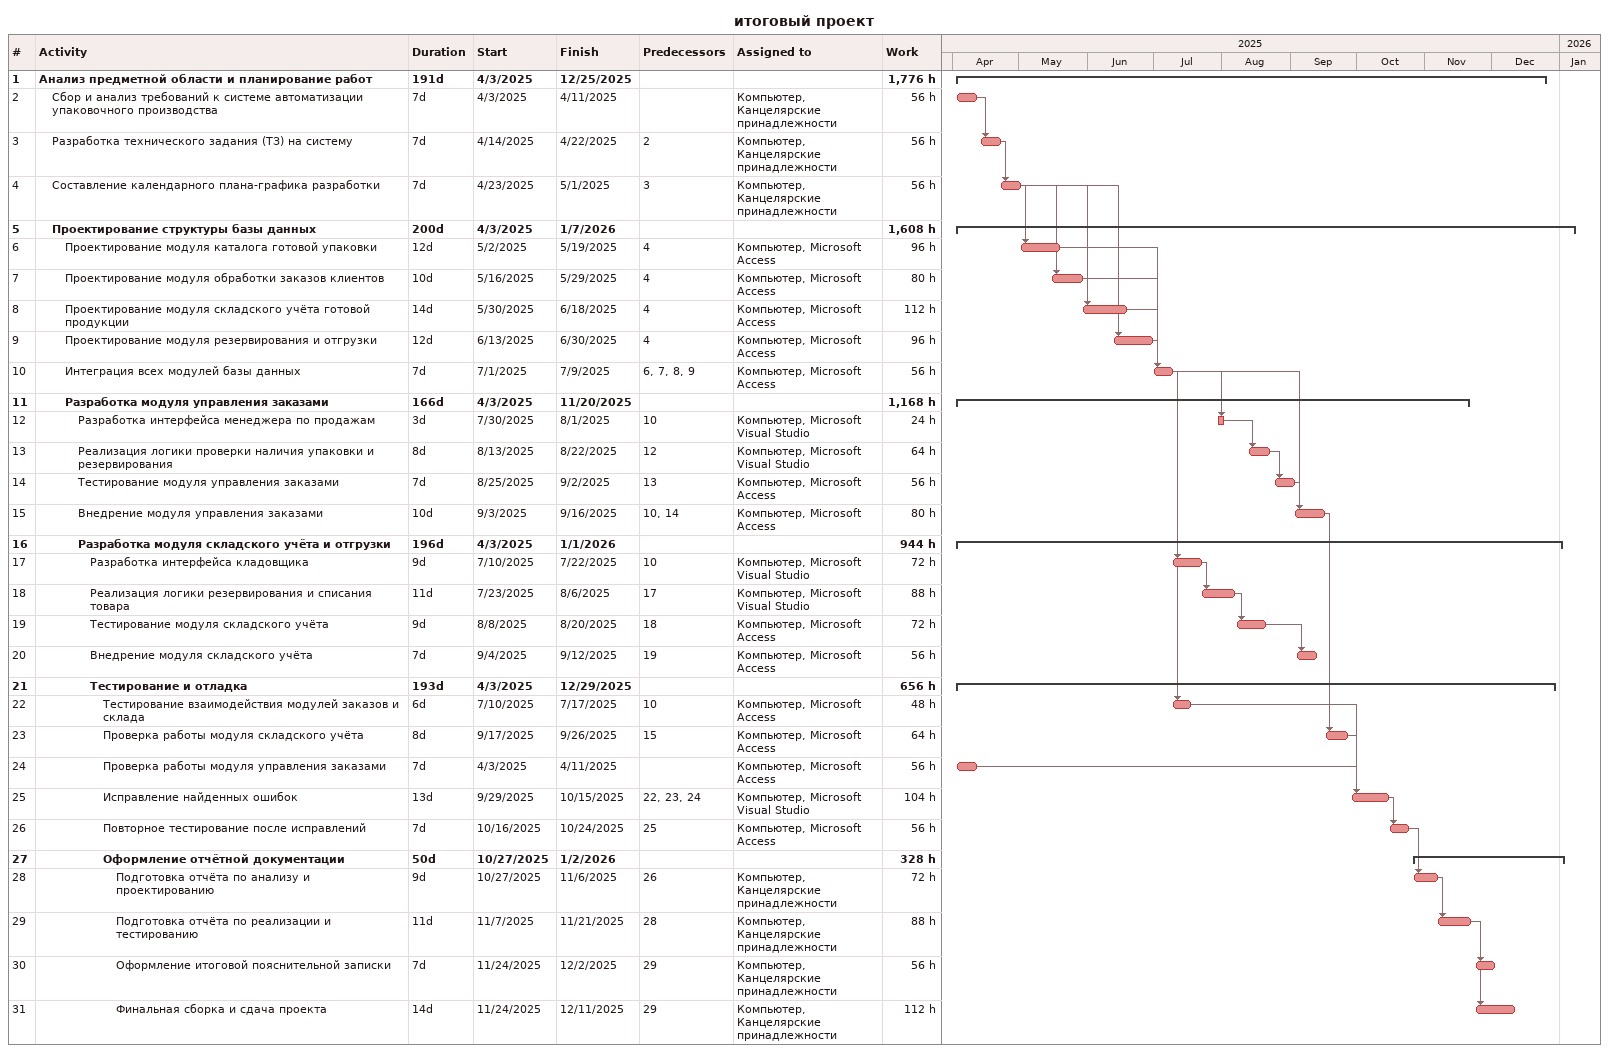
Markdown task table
итоговый проект

| ID | Level | Task | Duration | Start | Finish | Predecessors | Resources | Work (h) |
|---|---|---|---|---|---|---|---|---|
| 1 | 1 | **Анализ предметной области и планирование работ** | 191d | 2025-04-03 | 2025-12-25 |  |  | 1776 |
| 2 | 2 | Сбор и анализ требований к системе автоматизации упаковочного производства | 7d | 2025-04-03 | 2025-04-11 |  | Компьютер, Канцелярские принадлежности | 56 |
| 3 | 2 | Разработка технического задания (ТЗ) на систему | 7d | 2025-04-14 | 2025-04-22 | 2 | Компьютер, Канцелярские принадлежности | 56 |
| 4 | 2 | Составление календарного плана-графика разработки | 7d | 2025-04-23 | 2025-05-01 | 3 | Компьютер, Канцелярские принадлежности | 56 |
| 5 | 2 | **Проектирование структуры базы данных** | 200d | 2025-04-03 | 2026-01-07 |  |  | 1608 |
| 6 | 3 | Проектирование модуля каталога готовой упаковки | 12d | 2025-05-02 | 2025-05-19 | 4 | Компьютер, Microsoft Access | 96 |
| 7 | 3 | Проектирование модуля обработки заказов клиентов | 10d | 2025-05-16 | 2025-05-29 | 4 | Компьютер, Microsoft Access | 80 |
| 8 | 3 | Проектирование модуля складского учёта готовой продукции | 14d | 2025-05-30 | 2025-06-18 | 4 | Компьютер, Microsoft Access | 112 |
| 9 | 3 | Проектирование модуля резервирования и отгрузки | 12d | 2025-06-13 | 2025-06-30 | 4 | Компьютер, Microsoft Access | 96 |
| 10 | 3 | Интеграция всех модулей базы данных | 7d | 2025-07-01 | 2025-07-09 | 6, 7, 8, 9 | Компьютер, Microsoft Access | 56 |
| 11 | 3 | **Разработка модуля управления заказами** | 166d | 2025-04-03 | 2025-11-20 |  |  | 1168 |
| 12 | 4 | Разработка интерфейса менеджера по продажам | 3d | 2025-07-30 | 2025-08-01 | 10 | Компьютер, Microsoft Visual Studio | 24 |
| 13 | 4 | Реализация логики проверки наличия упаковки и резервирования | 8d | 2025-08-13 | 2025-08-22 | 12 | Компьютер, Microsoft Visual Studio | 64 |
| 14 | 4 | Тестирование модуля управления заказами | 7d | 2025-08-25 | 2025-09-02 | 13 | Компьютер, Microsoft Access | 56 |
| 15 | 4 | Внедрение модуля управления заказами | 10d | 2025-09-03 | 2025-09-16 | 10, 14 | Компьютер, Microsoft Access | 80 |
| 16 | 4 | **Разработка модуля складского учёта и отгрузки** | 196d | 2025-04-03 | 2026-01-01 |  |  | 944 |
| 17 | 5 | Разработка интерфейса кладовщика | 9d | 2025-07-10 | 2025-07-22 | 10 | Компьютер, Microsoft Visual Studio | 72 |
| 18 | 5 | Реализация логики резервирования и списания товара | 11d | 2025-07-23 | 2025-08-06 | 17 | Компьютер, Microsoft Visual Studio | 88 |
| 19 | 5 | Тестирование модуля складского учёта | 9d | 2025-08-08 | 2025-08-20 | 18 | Компьютер, Microsoft Access | 72 |
| 20 | 5 | Внедрение модуля складского учёта | 7d | 2025-09-04 | 2025-09-12 | 19 | Компьютер, Microsoft Access | 56 |
| 21 | 5 | **Тестирование и отладка** | 193d | 2025-04-03 | 2025-12-29 |  |  | 656 |
| 22 | 6 | Тестирование взаимодействия модулей заказов и склада | 6d | 2025-07-10 | 2025-07-17 | 10 | Компьютер, Microsoft Access | 48 |
| 23 | 6 | Проверка работы модуля складского учёта | 8d | 2025-09-17 | 2025-09-26 | 15 | Компьютер, Microsoft Access | 64 |
| 24 | 6 | Проверка работы модуля управления заказами | 7d | 2025-04-03 | 2025-04-11 |  | Компьютер, Microsoft Access | 56 |
| 25 | 6 | Исправление найденных ошибок | 13d | 2025-09-29 | 2025-10-15 | 22, 23, 24 | Компьютер, Microsoft Visual Studio | 104 |
| 26 | 6 | Повторное тестирование после исправлений | 7d | 2025-10-16 | 2025-10-24 | 25 | Компьютер, Microsoft Access | 56 |
| 27 | 6 | **Оформление отчётной документации** | 50d | 2025-10-27 | 2026-01-02 |  |  | 328 |
| 28 | 7 | Подготовка отчёта по анализу и проектированию | 9d | 2025-10-27 | 2025-11-06 | 26 | Компьютер, Канцелярские принадлежности | 72 |
| 29 | 7 | Подготовка отчёта по реализации и тестированию | 11d | 2025-11-07 | 2025-11-21 | 28 | Компьютер, Канцелярские принадлежности | 88 |
| 30 | 7 | Оформление итоговой пояснительной записки | 7d | 2025-11-24 | 2025-12-02 | 29 | Компьютер, Канцелярские принадлежности | 56 |
| 31 | 7 | Финальная сборка и сдача проекта | 14d | 2025-11-24 | 2025-12-11 | 29 | Компьютер, Канцелярские принадлежности | 112 |
